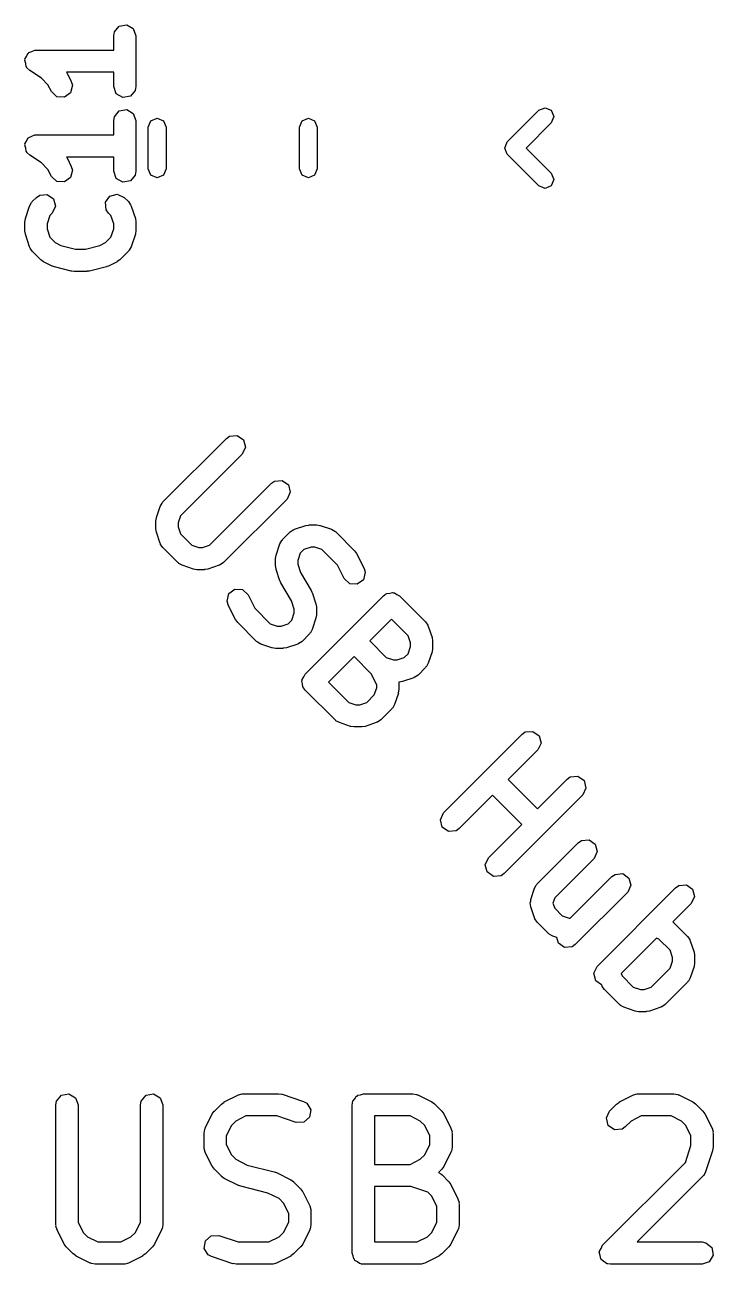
# Model space of a CAD drawing. Extents: x 83.3 to 116.7, y -117 to -83.4.
# Drawn here: x 91.6 to 96.24, y -107.53 to -99.17 of the extents above; entities that cross this region are included whole.
import ezdxf

# ---------------------------------------------------------------- set-up
doc = ezdxf.new("R2010")
doc.units = 0
doc.layers.add('BLACK', color=7, linetype='CONTINUOUS')

msp = doc.modelspace()

# ---------------------------------------------------------------- linework, layer by layer
at = {"layer": 'BLACK', "linetype": 'CONTINUOUS'}
for p, q in [((92.201, -99.2172), (92.2339, -99.1779)), ((92.2339, -99.1779), (92.2845, -99.169)), ((92.2845, -99.169), (92.3289, -99.1946)), ((92.3289, -99.1946), (92.3464, -99.2429)), ((92.1964, -99.2429), (92.201, -99.2172)), ((92.1964, -99.3393), (92.1964, -99.2429)), ((92.3464, -99.2429), (92.3464, -99.5857)), ((91.6084, -99.3824), (91.6172, -99.3625)), ((91.6172, -99.3625), (91.6211, -99.3606)), ((91.6211, -99.3606), (91.6232, -99.3568)), ((91.6232, -99.3568), (91.6437, -99.3494)), ((91.6437, -99.3494), (91.6632, -99.3397)), ((91.6632, -99.3397), (91.6674, -99.3408)), ((91.6674, -99.3408), (91.6714, -99.3393)), ((91.6714, -99.3393), (92.1964, -99.3393)), ((91.5966, -99.4095), (91.5983, -99.4055)), ((91.6027, -99.4303), (91.5966, -99.4095)), ((91.5976, -99.4013), (91.6084, -99.3824)), ((91.5983, -99.4055), (91.5976, -99.4013)), ((91.6065, -99.4518), (91.6027, -99.4303)), ((91.6098, -99.4546), (91.6065, -99.4518)), ((91.611, -99.4587), (91.6098, -99.4546)), ((91.6298, -99.4767), (91.611, -99.4587)), ((91.7094, -99.5297), (91.6298, -99.4767)), ((91.7526, -99.573), (91.7094, -99.5297)), ((92.1964, -99.4893), (91.8769, -99.4893)), ((91.8769, -99.4893), (91.8802, -99.4939)), ((91.8802, -99.4939), (91.8814, -99.495)), ((91.8814, -99.495), (91.9099, -99.5522)), ((92.1964, -99.5857), (92.1964, -99.4893)), ((91.7758, -99.6193), (91.7526, -99.573)), ((91.813, -99.6545), (91.7758, -99.6193)), ((91.9054, -99.627), (91.8642, -99.6576)), ((91.9174, -99.5771), (91.9054, -99.627)), ((91.9099, -99.5522), (91.9174, -99.5771)), ((92.214, -99.6339), (92.1964, -99.5857)), ((92.3419, -99.6114), (92.3089, -99.6507)), ((92.3464, -99.5857), (92.3419, -99.6114)), ((91.8642, -99.6576), (91.813, -99.6545)), ((92.2584, -99.6596), (92.214, -99.6339)), ((92.3089, -99.6507), (92.2584, -99.6596)), ((92.1964, -99.8143), (92.201, -99.7886)), ((92.201, -99.7886), (92.2339, -99.7493)), ((92.2339, -99.7493), (92.2845, -99.7404)), ((92.2845, -99.7404), (92.3289, -99.7661)), ((92.3289, -99.7661), (92.3464, -99.8143)), ((94.8523, -99.9576), (95.0644, -99.7454)), ((95.0644, -99.7454), (95.1068, -99.7279)), ((95.1068, -99.7279), (95.1492, -99.7454)), ((95.1492, -99.7454), (95.1668, -99.7879)), ((95.1668, -99.7879), (95.1492, -99.8303)), ((92.1964, -99.9107), (92.1964, -99.8143)), ((92.3464, -99.8143), (92.3464, -100.157)), ((92.43, -99.8594), (92.4476, -99.817)), ((92.43, -100.141), (92.43, -99.8594)), ((92.4476, -99.817), (92.49, -99.7994)), ((92.49, -99.7994), (92.5324, -99.817)), ((92.5324, -99.817), (92.55, -99.8594)), ((92.55, -99.8594), (92.55, -100.141)), ((93.45, -99.8594), (93.4676, -99.817)), ((93.45, -100.141), (93.45, -99.8594)), ((93.4676, -99.817), (93.51, -99.7994)), ((93.51, -99.7994), (93.5524, -99.817)), ((93.5524, -99.817), (93.57, -99.8594)), ((93.57, -99.8594), (93.57, -100.141)), ((95.1492, -99.8303), (94.9795, -100)), ((91.5976, -99.9727), (91.6084, -99.9538)), ((91.6084, -99.9538), (91.6172, -99.9339)), ((91.6172, -99.9339), (91.6211, -99.932)), ((91.6211, -99.932), (91.6232, -99.9283)), ((91.6232, -99.9283), (91.6437, -99.9208)), ((91.6437, -99.9208), (91.6632, -99.9112)), ((91.6632, -99.9112), (91.6674, -99.9122)), ((91.6674, -99.9122), (91.6714, -99.9107)), ((91.6714, -99.9107), (92.1964, -99.9107)), ((94.8347, -100), (94.8523, -99.9576)), ((91.5966, -99.9809), (91.5983, -99.9769)), ((91.6027, -100.002), (91.5966, -99.9809)), ((91.5983, -99.9769), (91.5976, -99.9727)), ((91.6065, -100.023), (91.6027, -100.002)), ((91.6098, -100.026), (91.6065, -100.023)), ((91.611, -100.03), (91.6098, -100.026)), ((91.6298, -100.048), (91.611, -100.03)), ((94.8523, -100.042), (94.8347, -100)), ((95.0644, -100.255), (94.8523, -100.042)), ((94.9795, -100), (95.1492, -100.17)), ((91.7094, -100.101), (91.6298, -100.048)), ((91.7526, -100.144), (91.7094, -100.101)), ((92.1964, -100.061), (91.8769, -100.061)), ((91.8769, -100.061), (91.8802, -100.065)), ((91.8802, -100.065), (91.8814, -100.066)), ((91.8814, -100.066), (91.9099, -100.124)), ((91.9099, -100.124), (91.9174, -100.149)), ((92.1964, -100.157), (92.1964, -100.061)), ((91.7758, -100.191), (91.7526, -100.144)), ((91.813, -100.226), (91.7758, -100.191)), ((91.9054, -100.198), (91.8642, -100.229)), ((91.9174, -100.149), (91.9054, -100.198)), ((92.214, -100.205), (92.1964, -100.157)), ((92.2584, -100.231), (92.214, -100.205)), ((92.3419, -100.183), (92.3089, -100.222)), ((92.3464, -100.157), (92.3419, -100.183)), ((92.4476, -100.183), (92.43, -100.141)), ((92.49, -100.201), (92.4476, -100.183)), ((92.5324, -100.183), (92.49, -100.201)), ((92.55, -100.141), (92.5324, -100.183)), ((93.4676, -100.183), (93.45, -100.141)), ((93.51, -100.201), (93.4676, -100.183)), ((93.5524, -100.183), (93.51, -100.201)), ((93.57, -100.141), (93.5524, -100.183)), ((95.1492, -100.17), (95.1668, -100.212)), ((95.1668, -100.212), (95.1492, -100.255)), ((91.8642, -100.229), (91.813, -100.226)), ((92.3089, -100.222), (92.2584, -100.231)), ((95.1068, -100.272), (95.0644, -100.255)), ((95.1492, -100.255), (95.1068, -100.272)), ((91.6288, -100.391), (91.6413, -100.368)), ((91.6413, -100.368), (91.6451, -100.365)), ((91.6451, -100.365), (91.647, -100.361)), ((91.647, -100.361), (91.6755, -100.333)), ((91.6755, -100.333), (91.6969, -100.318)), ((91.6969, -100.318), (91.748, -100.313)), ((91.748, -100.313), (91.79, -100.343)), ((91.79, -100.343), (91.8033, -100.392)), ((92.1418, -100.366), (92.1713, -100.324)), ((92.1463, -100.417), (92.1418, -100.366)), ((92.1713, -100.324), (92.2208, -100.311)), ((92.2208, -100.311), (92.2673, -100.333)), ((92.2673, -100.333), (92.2959, -100.361)), ((92.2959, -100.361), (92.3108, -100.383)), ((91.6003, -100.476), (91.6288, -100.391)), ((91.7656, -100.455), (91.7464, -100.512)), ((91.7816, -100.439), (91.7656, -100.455)), ((91.8033, -100.392), (91.7816, -100.439)), ((92.1613, -100.439), (92.1463, -100.417)), ((92.1773, -100.455), (92.1613, -100.439)), ((92.1964, -100.512), (92.1773, -100.455)), ((92.3108, -100.383), (92.3112, -100.387)), ((92.3112, -100.387), (92.314, -100.391)), ((92.314, -100.391), (92.3426, -100.476)), ((91.5964, -100.5), (91.6003, -100.478)), ((91.5964, -100.557), (91.5964, -100.5)), ((91.6003, -100.478), (91.6003, -100.476)), ((91.7464, -100.512), (91.7464, -100.545)), ((91.7464, -100.545), (91.7656, -100.602)), ((92.1773, -100.602), (92.1964, -100.545)), ((92.1964, -100.545), (92.1964, -100.512)), ((92.3426, -100.476), (92.3459, -100.498)), ((92.3459, -100.498), (92.3464, -100.5)), ((92.3464, -100.5), (92.3464, -100.557)), ((91.597, -100.559), (91.5964, -100.557)), ((91.6003, -100.581), (91.597, -100.559)), ((91.6288, -100.667), (91.6003, -100.581)), ((91.7656, -100.602), (91.8016, -100.638)), ((92.1413, -100.638), (92.1773, -100.602)), ((92.3426, -100.581), (92.314, -100.667)), ((92.3464, -100.557), (92.3425, -100.579)), ((92.3425, -100.579), (92.3426, -100.581)), ((91.6316, -100.67), (91.6288, -100.667)), ((91.632, -100.675), (91.6316, -100.67)), ((91.647, -100.696), (91.632, -100.675)), ((91.7041, -100.753), (91.647, -100.696)), ((91.8016, -100.638), (91.8405, -100.658)), ((91.8405, -100.658), (91.9378, -100.682)), ((91.9378, -100.682), (92.0051, -100.682)), ((92.0051, -100.682), (92.1024, -100.658)), ((92.1024, -100.658), (92.1413, -100.638)), ((92.2959, -100.696), (92.2387, -100.753)), ((92.2978, -100.692), (92.2959, -100.696)), ((92.3016, -100.689), (92.2978, -100.692)), ((92.314, -100.667), (92.3016, -100.689)), ((91.7056, -100.754), (91.7041, -100.753)), ((91.7236, -100.767), (91.7056, -100.754)), ((91.7807, -100.796), (91.7236, -100.767)), ((91.7843, -100.796), (91.7807, -100.796)), ((91.7961, -100.801), (91.7843, -100.796)), ((92.1621, -100.796), (92.1497, -100.799)), ((92.2193, -100.767), (92.1621, -100.796)), ((92.2204, -100.766), (92.2193, -100.767)), ((92.2387, -100.753), (92.2204, -100.766)), ((91.9104, -100.83), (91.7961, -100.801)), ((91.9138, -100.83), (91.9104, -100.83)), ((91.9286, -100.832), (91.9138, -100.83)), ((92.0143, -100.832), (91.9286, -100.832)), ((92.0175, -100.831), (92.0143, -100.832)), ((92.0325, -100.83), (92.0175, -100.831)), ((92.1468, -100.801), (92.0325, -100.83)), ((92.1497, -100.799), (92.1468, -100.801)), ((92.5281, -102.387), (92.9574, -101.958)), ((92.9574, -101.958), (92.9787, -101.943)), ((92.9787, -101.943), (93.0298, -101.939)), ((93.0298, -101.939), (93.0719, -101.968)), ((93.0851, -102.017), (93.0635, -102.064)), ((93.0719, -101.968), (93.0851, -102.017)), ((93.0635, -102.064), (92.6467, -102.481)), ((92.8436, -102.678), (93.2604, -102.261)), ((93.2604, -102.261), (93.2818, -102.246)), ((93.2818, -102.246), (93.3329, -102.242)), ((93.3329, -102.242), (93.3749, -102.271)), ((93.3749, -102.271), (93.3882, -102.321)), ((93.3665, -102.367), (92.9372, -102.796)), ((93.3882, -102.321), (93.3665, -102.367)), ((92.4847, -102.492), (92.51, -102.417)), ((92.51, -102.417), (92.5224, -102.394)), ((92.5224, -102.394), (92.5262, -102.391)), ((92.5262, -102.391), (92.5281, -102.387)), ((92.4809, -102.516), (92.4847, -102.494)), ((92.4809, -102.567), (92.4809, -102.516)), ((92.4847, -102.494), (92.4847, -102.492)), ((92.6467, -102.481), (92.6309, -102.528)), ((92.6309, -102.528), (92.6309, -102.554)), ((93.416, -102.571), (93.4918, -102.546)), ((93.4918, -102.546), (93.514, -102.543)), ((93.514, -102.543), (93.5155, -102.542)), ((93.5155, -102.542), (93.566, -102.542)), ((93.566, -102.542), (93.5881, -102.546)), ((93.5881, -102.546), (93.5897, -102.546)), ((93.5897, -102.546), (93.6655, -102.571)), ((92.4814, -102.568), (92.4809, -102.567)), ((92.4847, -102.59), (92.4814, -102.568)), ((92.51, -102.666), (92.4847, -102.59)), ((92.6309, -102.554), (92.6467, -102.602)), ((92.6467, -102.602), (92.7226, -102.678)), ((93.3362, -102.64), (93.3867, -102.589)), ((93.3867, -102.589), (93.408, -102.574)), ((93.408, -102.574), (93.4125, -102.574)), ((93.4125, -102.574), (93.416, -102.571)), ((93.6655, -102.571), (93.6884, -102.584)), ((93.6884, -102.584), (93.6907, -102.587)), ((93.6907, -102.587), (93.6948, -102.589)), ((93.6948, -102.589), (93.8211, -102.716)), ((92.5127, -102.67), (92.51, -102.666)), ((92.5131, -102.674), (92.5127, -102.67)), ((92.5281, -102.695), (92.5131, -102.674)), ((92.6291, -102.796), (92.5281, -102.695)), ((92.7226, -102.678), (92.7701, -102.694)), ((92.7701, -102.694), (92.7962, -102.694)), ((92.7962, -102.694), (92.8436, -102.678)), ((93.2928, -102.745), (93.3181, -102.669)), ((93.3181, -102.669), (93.3305, -102.646)), ((93.3305, -102.646), (93.3343, -102.644)), ((93.3343, -102.644), (93.3362, -102.64)), ((93.4802, -102.708), (93.4548, -102.733)), ((93.5277, -102.692), (93.4802, -102.708)), ((93.5538, -102.692), (93.5277, -102.692)), ((93.6013, -102.708), (93.5538, -102.692)), ((93.7064, -102.813), (93.6013, -102.708)), ((93.8211, -102.716), (93.8339, -102.734)), ((92.6332, -102.798), (92.6291, -102.796)), ((92.6355, -102.802), (92.6332, -102.798)), ((92.6584, -102.814), (92.6355, -102.802)), ((92.9372, -102.796), (92.9158, -102.811)), ((93.289, -102.769), (93.2929, -102.746)), ((93.289, -102.819), (93.289, -102.769)), ((93.2929, -102.746), (93.2928, -102.745)), ((93.4548, -102.733), (93.439, -102.781)), ((93.439, -102.781), (93.439, -102.807)), ((93.8339, -102.734), (93.8351, -102.735)), ((93.8351, -102.735), (93.8856, -102.836)), ((92.7342, -102.84), (92.6584, -102.814)), ((92.7358, -102.84), (92.7342, -102.84)), ((92.7579, -102.844), (92.7358, -102.84)), ((92.8084, -102.844), (92.7579, -102.844)), ((92.8099, -102.843), (92.8084, -102.844)), ((92.8321, -102.84), (92.8099, -102.843)), ((92.9079, -102.814), (92.8321, -102.84)), ((92.9114, -102.812), (92.9079, -102.814)), ((92.9158, -102.811), (92.9114, -102.812)), ((93.2895, -102.821), (93.289, -102.819)), ((93.2928, -102.843), (93.2895, -102.821)), ((93.3181, -102.919), (93.2928, -102.843)), ((93.439, -102.807), (93.4578, -102.863)), ((93.4578, -102.863), (93.5293, -102.983)), ((93.7515, -102.903), (93.7064, -102.813)), ((93.8931, -102.861), (93.8811, -102.911)), ((93.8856, -102.836), (93.8931, -102.861)), ((93.3203, -102.921), (93.3181, -102.919)), ((93.3249, -102.933), (93.3203, -102.921)), ((93.3964, -103.053), (93.3249, -102.933)), ((93.7887, -102.938), (93.7515, -102.903)), ((93.8399, -102.941), (93.7887, -102.938)), ((93.8811, -102.911), (93.8399, -102.941)), ((92.9612, -103.055), (92.9731, -103.005)), ((92.9731, -103.005), (93.0143, -102.974)), ((93.0143, -102.974), (93.0655, -102.978)), ((93.0655, -102.978), (93.1028, -103.013)), ((93.1028, -103.013), (93.1478, -103.103)), ((93.4152, -103.109), (93.3964, -103.053)), ((93.4877, -103.549), (94.018, -103.019)), ((93.5293, -102.983), (93.5339, -102.995)), ((93.5339, -102.995), (93.5361, -102.997)), ((93.5361, -102.997), (93.5614, -103.073)), ((94.018, -103.019), (94.0262, -103.013)), ((94.0262, -103.013), (94.0281, -103.01)), ((94.0281, -103.01), (94.0313, -103.009)), ((94.0313, -103.009), (94.0394, -103.004)), ((94.0394, -103.004), (94.0588, -103.002)), ((94.0588, -103.002), (94.0776, -102.997)), ((94.0776, -102.997), (94.0837, -103)), ((94.0837, -103), (94.0905, -102.999)), ((94.0905, -102.999), (94.1065, -103.01)), ((94.1065, -103.01), (94.1241, -103.019)), ((94.1241, -103.019), (94.3009, -103.195)), ((92.9686, -103.08), (92.9612, -103.055)), ((93.0191, -103.181), (92.9686, -103.08)), ((93.1478, -103.103), (93.253, -103.208)), ((93.3994, -103.183), (93.4152, -103.135)), ((93.4152, -103.135), (93.4152, -103.109)), ((93.5614, -103.073), (93.5647, -103.095)), ((93.5647, -103.095), (93.5652, -103.097)), ((93.5652, -103.097), (93.5652, -103.147)), ((93.0203, -103.182), (93.0191, -103.181)), ((93.0331, -103.2), (93.0203, -103.182)), ((93.1594, -103.327), (93.0331, -103.2)), ((93.253, -103.208), (93.3004, -103.224)), ((93.3266, -103.224), (93.374, -103.208)), ((93.374, -103.208), (93.3994, -103.183)), ((93.5614, -103.171), (93.5361, -103.247)), ((93.5652, -103.147), (93.5613, -103.169)), ((93.5613, -103.169), (93.5614, -103.171)), ((94.0711, -103.178), (93.9246, -103.324)), ((94.1823, -103.289), (94.0711, -103.178)), ((94.3009, -103.195), (94.3158, -103.217)), ((94.3158, -103.217), (94.3162, -103.221)), ((94.3162, -103.221), (94.319, -103.225)), ((93.3004, -103.224), (93.3266, -103.224)), ((93.518, -103.276), (93.4675, -103.327)), ((93.5199, -103.272), (93.518, -103.276)), ((93.5237, -103.27), (93.5199, -103.272)), ((93.5361, -103.247), (93.5237, -103.27)), ((94.1981, -103.336), (94.1823, -103.289)), ((94.319, -103.225), (94.3443, -103.3)), ((94.3443, -103.3), (94.3476, -103.323)), ((93.1635, -103.329), (93.1594, -103.327)), ((93.1658, -103.332), (93.1635, -103.329)), ((93.1887, -103.345), (93.1658, -103.332)), ((93.2645, -103.37), (93.1887, -103.345)), ((93.2661, -103.37), (93.2645, -103.37)), ((93.2882, -103.374), (93.2661, -103.37)), ((93.3387, -103.374), (93.2882, -103.374)), ((93.3403, -103.373), (93.3387, -103.374)), ((93.3624, -103.37), (93.3403, -103.373)), ((93.4382, -103.345), (93.3624, -103.37)), ((93.4417, -103.342), (93.4382, -103.345)), ((93.4462, -103.342), (93.4417, -103.342)), ((93.4675, -103.327), (93.4462, -103.342)), ((93.9246, -103.324), (94.0358, -103.435)), ((94.1823, -103.41), (94.1981, -103.362)), ((94.1981, -103.362), (94.1981, -103.336)), ((94.3481, -103.375), (94.3442, -103.397)), ((94.3476, -103.323), (94.3481, -103.324)), ((94.3481, -103.324), (94.3481, -103.375)), ((93.8185, -103.43), (93.6468, -103.602)), ((93.9337, -103.545), (93.8185, -103.43)), ((94.0358, -103.435), (94.0833, -103.451)), ((94.0833, -103.451), (94.1094, -103.451)), ((94.1094, -103.451), (94.1568, -103.435)), ((94.1568, -103.435), (94.1823, -103.41)), ((94.3443, -103.398), (94.319, -103.474)), ((94.3442, -103.397), (94.3443, -103.398)), ((93.4795, -103.567), (93.4877, -103.549)), ((93.9708, -103.62), (93.9337, -103.545)), ((94.2504, -103.554), (94.229, -103.569)), ((94.3009, -103.503), (94.2504, -103.554)), ((94.3028, -103.499), (94.3009, -103.503)), ((94.3066, -103.497), (94.3028, -103.499)), ((94.319, -103.474), (94.3066, -103.497)), ((93.466, -103.595), (93.4689, -103.589)), ((93.4711, -103.614), (93.466, -103.595)), ((93.4683, -103.583), (93.4795, -103.567)), ((93.4689, -103.589), (93.4683, -103.583)), ((93.4728, -103.634), (93.4711, -103.614)), ((93.4785, -103.642), (93.4728, -103.634)), ((93.6468, -103.602), (93.7833, -103.738)), ((93.9708, -103.64), (93.9708, -103.62)), ((94.1216, -103.601), (94.1206, -103.601)), ((94.1206, -103.601), (94.1208, -103.602)), ((94.1208, -103.602), (94.1208, -103.652)), ((94.1231, -103.601), (94.1216, -103.601)), ((94.1453, -103.597), (94.1231, -103.601)), ((94.2211, -103.572), (94.1453, -103.597)), ((94.2246, -103.569), (94.2211, -103.572)), ((94.229, -103.569), (94.2246, -103.569)), ((93.4793, -103.645), (93.4785, -103.642)), ((93.482, -103.647), (93.4793, -103.645)), ((93.4877, -103.655), (93.482, -103.647)), ((93.6897, -103.857), (93.4877, -103.655)), ((93.9043, -103.738), (93.955, -103.688)), ((93.955, -103.688), (93.9708, -103.64)), ((94.117, -103.676), (94.0917, -103.752)), ((94.1208, -103.652), (94.1169, -103.675)), ((94.1169, -103.675), (94.117, -103.676)), ((93.7833, -103.738), (93.8307, -103.754)), ((93.8307, -103.754), (93.8569, -103.754)), ((93.8569, -103.754), (93.9043, -103.738)), ((94.0736, -103.781), (93.9978, -103.857)), ((94.0755, -103.777), (94.0736, -103.781)), ((94.0793, -103.775), (94.0755, -103.777)), ((94.0917, -103.752), (94.0793, -103.775)), ((93.6938, -103.859), (93.6897, -103.857)), ((93.6962, -103.863), (93.6938, -103.859)), ((93.7191, -103.875), (93.6962, -103.863)), ((93.7948, -103.9), (93.7191, -103.875)), ((93.9685, -103.875), (93.8928, -103.9)), ((93.972, -103.872), (93.9685, -103.875)), ((93.9765, -103.872), (93.972, -103.872)), ((93.9978, -103.857), (93.9765, -103.872)), ((93.7965, -103.9), (93.7948, -103.9)), ((93.8185, -103.904), (93.7965, -103.9)), ((93.8691, -103.904), (93.8185, -103.904)), ((93.8706, -103.904), (93.8691, -103.904)), ((93.8928, -103.9), (93.8706, -103.904)), ((94.4221, -104.483), (94.9524, -103.953)), ((94.9524, -103.953), (94.9738, -103.938)), ((94.9738, -103.938), (95.0249, -103.934)), ((95.0249, -103.934), (95.0669, -103.963)), ((95.0669, -103.963), (95.0802, -104.013)), ((95.0802, -104.013), (95.0585, -104.059)), ((95.0585, -104.059), (94.859, -104.259)), ((94.859, -104.259), (95.056, -104.456)), ((95.056, -104.456), (95.2555, -104.256)), ((95.2555, -104.256), (95.2768, -104.241)), ((95.2768, -104.241), (95.3279, -104.237)), ((95.3279, -104.237), (95.37, -104.266)), ((95.37, -104.266), (95.3832, -104.316)), ((94.7529, -104.365), (94.5282, -104.589)), ((94.9499, -104.562), (94.7529, -104.365)), ((95.3616, -104.362), (94.8312, -104.892)), ((95.3832, -104.316), (95.3616, -104.362)), ((94.4004, -104.53), (94.4221, -104.483)), ((94.4137, -104.579), (94.4004, -104.53)), ((94.4557, -104.609), (94.4137, -104.579)), ((94.5068, -104.604), (94.4557, -104.609)), ((94.5282, -104.589), (94.5068, -104.604)), ((94.7252, -104.786), (94.9499, -104.562)), ((95.0535, -104.963), (95.3312, -104.685)), ((95.3312, -104.685), (95.3526, -104.67)), ((95.3526, -104.67), (95.4037, -104.666)), ((95.4037, -104.666), (95.4457, -104.695)), ((95.4457, -104.695), (95.459, -104.745)), ((94.7035, -104.833), (94.7252, -104.786)), ((95.4373, -104.791), (95.172, -105.057)), ((95.459, -104.745), (95.4373, -104.791)), ((94.7168, -104.882), (94.7035, -104.833)), ((94.7588, -104.912), (94.7168, -104.882)), ((94.8312, -104.892), (94.8099, -104.907)), ((94.8099, -104.907), (94.7588, -104.912)), ((95.0353, -104.992), (95.0477, -104.97)), ((95.0477, -104.97), (95.0516, -104.967)), ((95.0516, -104.967), (95.0535, -104.963)), ((95.2775, -105.194), (95.5585, -104.913)), ((95.5585, -104.913), (95.5799, -104.898)), ((95.5799, -104.898), (95.631, -104.893)), ((95.631, -104.893), (95.673, -104.923)), ((95.6863, -104.972), (95.6646, -105.019)), ((95.673, -104.923), (95.6863, -104.972)), ((95.9878, -104.988), (96.0092, -104.973)), ((96.0092, -104.973), (96.0603, -104.969)), ((96.0603, -104.969), (96.1023, -104.998)), ((95.0101, -105.068), (95.0353, -104.992)), ((95.172, -105.057), (95.1603, -105.092)), ((95.6646, -105.019), (95.311, -105.372)), ((95.4575, -105.519), (95.9878, -104.988)), ((96.1156, -105.048), (96.0939, -105.094)), ((96.1023, -104.998), (96.1156, -105.048)), ((95.0063, -105.09), (95.0104, -105.079)), ((95.0101, -105.116), (95.0063, -105.09)), ((95.0104, -105.079), (95.0101, -105.068)), ((95.0353, -105.191), (95.0101, -105.116)), ((95.1603, -105.092), (95.172, -105.127)), ((95.172, -105.127), (95.2228, -105.178)), ((96.0939, -105.094), (95.9702, -105.218)), ((95.0381, -105.195), (95.0353, -105.191)), ((95.0385, -105.199), (95.0381, -105.195)), ((95.0535, -105.221), (95.0385, -105.199)), ((95.1292, -105.296), (95.0535, -105.221)), ((95.2228, -105.178), (95.2702, -105.194)), ((95.2702, -105.194), (95.2775, -105.194)), ((95.9702, -105.218), (96.0687, -105.317)), ((95.1333, -105.298), (95.1292, -105.296)), ((95.1356, -105.302), (95.1333, -105.298)), ((95.1585, -105.315), (95.1356, -105.302)), ((95.1863, -105.324), (95.1585, -105.315)), ((95.1966, -105.362), (95.1863, -105.324)), ((95.2386, -105.392), (95.1966, -105.362)), ((95.2897, -105.387), (95.2386, -105.392)), ((95.311, -105.372), (95.2897, -105.387)), ((95.8591, -105.329), (95.6216, -105.567)), ((95.8741, -105.334), (95.8591, -105.329)), ((95.9501, -105.41), (95.8741, -105.334)), ((96.0687, -105.317), (96.0836, -105.338)), ((96.0836, -105.338), (96.084, -105.342)), ((96.084, -105.342), (96.0868, -105.346)), ((96.0868, -105.346), (96.112, -105.422)), ((95.9659, -105.458), (95.9501, -105.41)), ((95.9659, -105.484), (95.9659, -105.458)), ((96.112, -105.422), (96.1153, -105.444)), ((96.1153, -105.444), (96.1159, -105.445)), ((96.1159, -105.445), (96.1159, -105.496)), ((95.4358, -105.565), (95.4575, -105.519)), ((95.8236, -105.658), (95.9501, -105.531)), ((95.9501, -105.531), (95.9659, -105.484)), ((96.112, -105.52), (96.0868, -105.595)), ((96.1159, -105.496), (96.112, -105.518)), ((96.112, -105.518), (96.112, -105.52)), ((95.4491, -105.615), (95.4358, -105.565)), ((95.4888, -105.643), (95.4491, -105.615)), ((95.4899, -105.646), (95.4888, -105.643)), ((95.6216, -105.567), (95.6266, -105.582)), ((95.6266, -105.582), (95.7026, -105.658)), ((96.0687, -105.625), (95.9171, -105.776)), ((96.0706, -105.621), (96.0687, -105.625)), ((96.0744, -105.618), (96.0706, -105.621)), ((96.0868, -105.595), (96.0744, -105.618)), ((95.4927, -105.649), (95.4899, -105.646)), ((95.4931, -105.654), (95.4927, -105.649)), ((95.508, -105.675), (95.4931, -105.654)), ((95.609, -105.776), (95.508, -105.675)), ((95.7026, -105.658), (95.75, -105.674)), ((95.75, -105.674), (95.7762, -105.674)), ((95.7762, -105.674), (95.8236, -105.658)), ((95.6131, -105.778), (95.609, -105.776)), ((95.6154, -105.782), (95.6131, -105.778)), ((95.6384, -105.794), (95.6154, -105.782)), ((95.7141, -105.82), (95.6384, -105.794)), ((95.8878, -105.794), (95.8121, -105.82)), ((95.8913, -105.792), (95.8878, -105.794)), ((95.8958, -105.791), (95.8913, -105.792)), ((95.9171, -105.776), (95.8958, -105.791)), ((95.7157, -105.82), (95.7141, -105.82)), ((95.7378, -105.824), (95.7157, -105.82)), ((95.7883, -105.824), (95.7378, -105.824)), ((95.7899, -105.823), (95.7883, -105.824)), ((95.8121, -105.82), (95.7899, -105.823)), ((91.8105, -106.427), (91.8435, -106.387)), ((91.8435, -106.387), (91.894, -106.379)), ((91.894, -106.379), (91.9384, -106.404)), ((92.3819, -106.427), (92.4149, -106.387)), ((92.4149, -106.387), (92.4654, -106.379)), ((92.4654, -106.379), (92.5098, -106.404)), ((92.9426, -106.433), (93.0379, -106.385)), ((93.0379, -106.385), (93.0629, -106.378)), ((93.0629, -106.378), (93.0672, -106.379)), ((93.0672, -106.379), (93.0714, -106.377)), ((93.0714, -106.377), (93.3095, -106.377)), ((93.3095, -106.377), (93.3316, -106.381)), ((93.3316, -106.381), (93.3332, -106.381)), ((93.3332, -106.381), (93.4761, -106.429)), ((93.823, -106.412), (93.8327, -106.395)), ((93.8327, -106.395), (93.8391, -106.393)), ((93.8391, -106.393), (93.8435, -106.387)), ((93.8435, -106.387), (93.8626, -106.384)), ((93.8626, -106.384), (93.881, -106.377)), ((93.881, -106.377), (94.2143, -106.377)), ((94.2143, -106.377), (94.2399, -106.382)), ((94.2399, -106.382), (94.2434, -106.385)), ((94.2434, -106.385), (94.2478, -106.385)), ((94.2478, -106.385), (94.3431, -106.433)), ((95.6093, -106.433), (95.7046, -106.385)), ((95.7046, -106.385), (95.7295, -106.378)), ((95.7295, -106.378), (95.7339, -106.379)), ((95.7339, -106.379), (95.7381, -106.377)), ((95.7381, -106.377), (95.9762, -106.377)), ((95.9762, -106.377), (96.0018, -106.382)), ((96.0018, -106.382), (96.0053, -106.385)), ((96.0053, -106.385), (96.0097, -106.385)), ((96.0097, -106.385), (96.105, -106.433)), ((91.806, -106.452), (91.8105, -106.427)), ((91.806, -107.262), (91.806, -106.452)), ((91.9384, -106.404), (91.956, -106.452)), ((91.956, -106.452), (91.956, -107.244)), ((92.3774, -106.452), (92.3819, -106.427)), ((92.3774, -107.244), (92.3774, -106.452)), ((92.5098, -106.404), (92.5274, -106.452)), ((92.5274, -106.452), (92.5274, -107.262)), ((92.8755, -106.495), (92.9232, -106.447)), ((92.9232, -106.447), (92.9415, -106.434)), ((92.9415, -106.434), (92.9426, -106.433)), ((93.4761, -106.429), (93.499, -106.441)), ((93.499, -106.441), (93.5259, -106.485)), ((93.806, -106.452), (93.8077, -106.443)), ((93.806, -107.452), (93.806, -106.452)), ((93.8071, -106.439), (93.8088, -106.436)), ((93.8077, -106.443), (93.8071, -106.439)), ((93.8088, -106.436), (93.8105, -106.427)), ((93.8105, -106.427), (93.823, -106.412)), ((94.3431, -106.433), (94.3611, -106.446)), ((94.3611, -106.446), (94.3626, -106.447)), ((94.3626, -106.447), (94.4102, -106.495)), ((95.5422, -106.495), (95.5898, -106.447)), ((95.5898, -106.447), (95.6082, -106.434)), ((95.6082, -106.434), (95.6093, -106.433)), ((96.105, -106.433), (96.123, -106.446)), ((96.123, -106.446), (96.1245, -106.447)), ((96.1245, -106.447), (96.1721, -106.495)), ((92.8139, -106.609), (92.8615, -106.514)), ((92.8615, -106.514), (92.8748, -106.496)), ((92.8748, -106.496), (92.8755, -106.495)), ((93.0206, -106.562), (92.9902, -106.592)), ((93.0891, -106.527), (93.0206, -106.562)), ((93.2974, -106.527), (93.0891, -106.527)), ((93.4287, -106.571), (93.2974, -106.527)), ((93.5183, -106.536), (93.4799, -106.57)), ((93.5259, -106.485), (93.5183, -106.536)), ((93.956, -106.527), (93.956, -106.854)), ((94.1966, -106.527), (93.956, -106.527)), ((94.2651, -106.562), (94.1966, -106.527)), ((94.2955, -106.592), (94.2651, -106.562)), ((94.4102, -106.495), (94.423, -106.513)), ((94.423, -106.513), (94.4242, -106.514)), ((94.4242, -106.514), (94.4718, -106.609)), ((95.5205, -106.541), (95.5422, -106.495)), ((95.5338, -106.591), (95.5205, -106.541)), ((95.6873, -106.562), (95.6483, -106.601)), ((95.7558, -106.527), (95.6873, -106.562)), ((95.9585, -106.527), (95.7558, -106.527)), ((96.027, -106.562), (95.9585, -106.527)), ((96.0574, -106.592), (96.027, -106.562)), ((96.1721, -106.495), (96.1849, -106.513)), ((96.1849, -106.513), (96.1861, -106.514)), ((96.1861, -106.514), (96.2337, -106.609)), ((92.806, -106.643), (92.8105, -106.617)), ((92.806, -106.738), (92.806, -106.643)), ((92.8105, -106.617), (92.8134, -106.614)), ((92.8134, -106.614), (92.8139, -106.609)), ((92.9902, -106.592), (92.956, -106.661)), ((93.4799, -106.57), (93.4287, -106.571)), ((94.3298, -106.661), (94.2955, -106.592)), ((94.4718, -106.609), (94.4793, -106.634)), ((94.4793, -106.634), (94.4782, -106.639)), ((94.4782, -106.639), (94.4798, -106.643)), ((94.4798, -106.643), (94.4798, -106.738)), ((95.5758, -106.62), (95.5338, -106.591)), ((95.6269, -106.616), (95.5758, -106.62)), ((95.6483, -106.601), (95.6269, -106.616)), ((96.0917, -106.661), (96.0574, -106.592)), ((96.2337, -106.609), (96.2412, -106.634)), ((96.2412, -106.634), (96.2401, -106.639)), ((96.2401, -106.639), (96.2417, -106.643)), ((96.2417, -106.643), (96.2417, -106.738)), ((92.956, -106.661), (92.956, -106.72)), ((92.956, -106.72), (92.9902, -106.789)), ((94.2955, -106.789), (94.3298, -106.72)), ((94.3298, -106.72), (94.3298, -106.661)), ((96.0535, -106.84), (96.0917, -106.726)), ((96.0917, -106.726), (96.0917, -106.661)), ((92.8075, -106.742), (92.806, -106.738)), ((92.8064, -106.747), (92.8075, -106.742)), ((92.8139, -106.772), (92.8064, -106.747)), ((92.8615, -106.867), (92.8139, -106.772)), ((92.9902, -106.789), (93.0206, -106.819)), ((94.2651, -106.819), (94.2955, -106.789)), ((94.4718, -106.772), (94.4242, -106.867)), ((94.4724, -106.767), (94.4718, -106.772)), ((94.4752, -106.764), (94.4724, -106.767)), ((94.4798, -106.738), (94.4752, -106.764)), ((96.2378, -106.762), (96.1902, -106.905)), ((96.2417, -106.738), (96.2378, -106.76)), ((96.2378, -106.76), (96.2378, -106.762)), ((92.8627, -106.868), (92.8615, -106.867)), ((92.8755, -106.886), (92.8627, -106.868)), ((92.9232, -106.934), (92.8755, -106.886)), ((93.0206, -106.819), (93.0976, -106.858)), ((93.0976, -106.858), (93.2801, -106.903)), ((93.956, -106.854), (94.1966, -106.854)), ((94.1966, -106.854), (94.2651, -106.819)), ((94.4102, -106.886), (94.3878, -106.909)), ((94.4109, -106.885), (94.4102, -106.886)), ((94.4242, -106.867), (94.4109, -106.885)), ((95.4946, -107.399), (96.0535, -106.84)), ((92.9246, -106.935), (92.9232, -106.934)), ((92.9426, -106.948), (92.9246, -106.935)), ((93.0379, -106.996), (92.9426, -106.948)), ((93.2801, -106.903), (93.2919, -106.909)), ((93.2919, -106.909), (93.2954, -106.909)), ((93.2954, -106.909), (93.3907, -106.957)), ((93.3907, -106.957), (93.4087, -106.97)), ((93.4087, -106.97), (93.4102, -106.971)), ((93.4102, -106.971), (93.4578, -107.018)), ((94.3878, -106.909), (94.4038, -106.917)), ((94.4038, -106.917), (94.4061, -106.921)), ((94.4061, -106.921), (94.4102, -106.923)), ((94.4102, -106.923), (94.4578, -106.971)), ((94.4578, -106.971), (94.4707, -106.989)), ((96.1721, -106.934), (95.7287, -107.377)), ((96.174, -106.93), (96.1721, -106.934)), ((96.1778, -106.928), (96.174, -106.93)), ((96.1902, -106.905), (96.1778, -106.928)), ((93.0414, -106.996), (93.0379, -106.996)), ((93.0532, -107.001), (93.0414, -106.996)), ((93.2357, -107.047), (93.0532, -107.001)), ((93.3127, -107.085), (93.2357, -107.047)), ((93.4578, -107.018), (93.4707, -107.037)), ((93.4707, -107.037), (93.4718, -107.038)), ((93.4718, -107.038), (93.5195, -107.133)), ((93.956, -107.004), (93.956, -107.377)), ((94.2021, -107.004), (93.956, -107.004)), ((94.3166, -107.042), (94.2021, -107.004)), ((94.3431, -107.068), (94.3166, -107.042)), ((94.4707, -106.989), (94.4718, -106.99)), ((94.4718, -106.99), (94.5195, -107.086)), ((93.3431, -107.116), (93.3127, -107.085)), ((93.3774, -107.184), (93.3431, -107.116)), ((93.5195, -107.133), (93.5269, -107.158)), ((94.3774, -107.137), (94.3431, -107.068)), ((94.3774, -107.244), (94.3774, -107.137)), ((94.5195, -107.086), (94.5269, -107.11)), ((94.5269, -107.11), (94.5258, -107.115)), ((94.5258, -107.115), (94.5274, -107.119)), ((94.5274, -107.119), (94.5274, -107.262)), ((93.3774, -107.244), (93.3774, -107.184)), ((93.5269, -107.158), (93.5258, -107.162)), ((93.5258, -107.162), (93.5274, -107.167)), ((93.5274, -107.167), (93.5274, -107.262)), ((91.8075, -107.266), (91.806, -107.262)), ((91.8064, -107.27), (91.8075, -107.266)), ((91.8139, -107.295), (91.8064, -107.27)), ((91.8615, -107.391), (91.8139, -107.295)), ((91.956, -107.244), (91.9902, -107.313)), ((91.9902, -107.313), (92.0206, -107.343)), ((92.3127, -107.343), (92.3431, -107.313)), ((92.3431, -107.313), (92.3774, -107.244)), ((92.5195, -107.295), (92.4718, -107.391)), ((92.52, -107.291), (92.5195, -107.295)), ((92.5229, -107.288), (92.52, -107.291)), ((92.5274, -107.262), (92.5229, -107.288)), ((93.3127, -107.343), (93.3431, -107.313)), ((93.3431, -107.313), (93.3774, -107.244)), ((93.5195, -107.295), (93.4718, -107.391)), ((93.52, -107.291), (93.5195, -107.295)), ((93.5229, -107.288), (93.52, -107.291)), ((93.5274, -107.262), (93.5229, -107.288)), ((94.3127, -107.343), (94.3431, -107.313)), ((94.3431, -107.313), (94.3774, -107.244)), ((94.5195, -107.295), (94.4718, -107.391)), ((94.52, -107.291), (94.5195, -107.295)), ((94.5229, -107.288), (94.52, -107.291)), ((94.5274, -107.262), (94.5229, -107.288)), ((91.8627, -107.392), (91.8615, -107.391)), ((91.8755, -107.41), (91.8627, -107.392)), ((92.0206, -107.343), (92.0891, -107.377)), ((92.0891, -107.377), (92.2442, -107.377)), ((92.2442, -107.377), (92.3127, -107.343)), ((92.4718, -107.391), (92.4585, -107.409)), ((92.8075, -107.42), (92.815, -107.369)), ((92.815, -107.369), (92.8534, -107.335)), ((92.8534, -107.335), (92.9047, -107.334)), ((92.9047, -107.334), (93.036, -107.377)), ((93.036, -107.377), (93.2442, -107.377)), ((93.2442, -107.377), (93.3127, -107.343)), ((93.4718, -107.391), (93.4585, -107.409)), ((93.956, -107.377), (94.2442, -107.377)), ((94.2442, -107.377), (94.3127, -107.343)), ((94.4718, -107.391), (94.4585, -107.409)), ((95.485, -107.42), (95.4946, -107.399)), ((95.7287, -107.377), (96.1667, -107.377)), ((96.1667, -107.377), (96.1923, -107.382)), ((96.1923, -107.382), (96.2316, -107.415)), ((91.9232, -107.458), (91.8755, -107.41)), ((91.9246, -107.458), (91.9232, -107.458)), ((91.9426, -107.472), (91.9246, -107.458)), ((92.0379, -107.519), (91.9426, -107.472)), ((92.3907, -107.472), (92.2954, -107.519)), ((92.3918, -107.471), (92.3907, -107.472)), ((92.4102, -107.458), (92.3918, -107.471)), ((92.4578, -107.41), (92.4102, -107.458)), ((92.4585, -107.409), (92.4578, -107.41)), ((92.8343, -107.464), (92.8075, -107.42)), ((92.8572, -107.476), (92.8343, -107.464)), ((93.0001, -107.524), (92.8572, -107.476)), ((93.3907, -107.472), (93.2954, -107.519)), ((93.3918, -107.471), (93.3907, -107.472)), ((93.4102, -107.458), (93.3918, -107.471)), ((93.4578, -107.41), (93.4102, -107.458)), ((93.4585, -107.409), (93.4578, -107.41)), ((93.8126, -107.471), (93.806, -107.452)), ((93.816, -107.49), (93.8126, -107.471)), ((94.3907, -107.472), (94.2954, -107.519)), ((94.3918, -107.471), (94.3907, -107.472)), ((94.4102, -107.458), (94.3918, -107.471)), ((94.4578, -107.41), (94.4102, -107.458)), ((94.4585, -107.409), (94.4578, -107.41)), ((95.4729, -107.446), (95.4744, -107.443)), ((95.4787, -107.468), (95.4729, -107.446)), ((95.4738, -107.439), (95.485, -107.42)), ((95.4744, -107.443), (95.4738, -107.439)), ((95.4827, -107.49), (95.4787, -107.468)), ((96.2405, -107.465), (96.2149, -107.51)), ((96.2316, -107.415), (96.2405, -107.465)), ((92.0423, -107.52), (92.0379, -107.519)), ((92.0458, -107.523), (92.0423, -107.52)), ((92.0714, -107.527), (92.0458, -107.523)), ((92.2619, -107.527), (92.0714, -107.527)), ((92.2661, -107.526), (92.2619, -107.527)), ((92.2705, -107.527), (92.2661, -107.526)), ((92.2954, -107.519), (92.2705, -107.527)), ((93.0017, -107.523), (93.0001, -107.524)), ((93.0238, -107.527), (93.0017, -107.523)), ((93.2619, -107.527), (93.0238, -107.527)), ((93.2661, -107.526), (93.2619, -107.527)), ((93.2705, -107.527), (93.2661, -107.526)), ((93.2954, -107.519), (93.2705, -107.527)), ((93.8212, -107.494), (93.816, -107.49)), ((93.8235, -107.501), (93.8212, -107.494)), ((93.8404, -107.51), (93.8235, -107.501)), ((93.8553, -107.523), (93.8404, -107.51)), ((93.865, -107.525), (93.8553, -107.523)), ((93.8679, -107.526), (93.865, -107.525)), ((93.8712, -107.526), (93.8679, -107.526)), ((93.881, -107.527), (93.8712, -107.526)), ((94.2619, -107.527), (93.881, -107.527)), ((94.2661, -107.526), (94.2619, -107.527)), ((94.2705, -107.527), (94.2661, -107.526)), ((94.2954, -107.519), (94.2705, -107.527)), ((95.4853, -107.492), (95.4827, -107.49)), ((95.4862, -107.495), (95.4853, -107.492)), ((95.5047, -107.508), (95.4862, -107.495)), ((95.522, -107.523), (95.5047, -107.508)), ((95.5266, -107.524), (95.522, -107.523)), ((95.5282, -107.525), (95.5266, -107.524)), ((95.5315, -107.525), (95.5282, -107.525)), ((95.5476, -107.527), (95.5315, -107.525)), ((96.1667, -107.527), (95.5476, -107.527)), ((96.2149, -107.51), (96.1667, -107.527))]:
    msp.add_line(p, q, dxfattribs=at)

doc.saveas('drawing.dxf')
